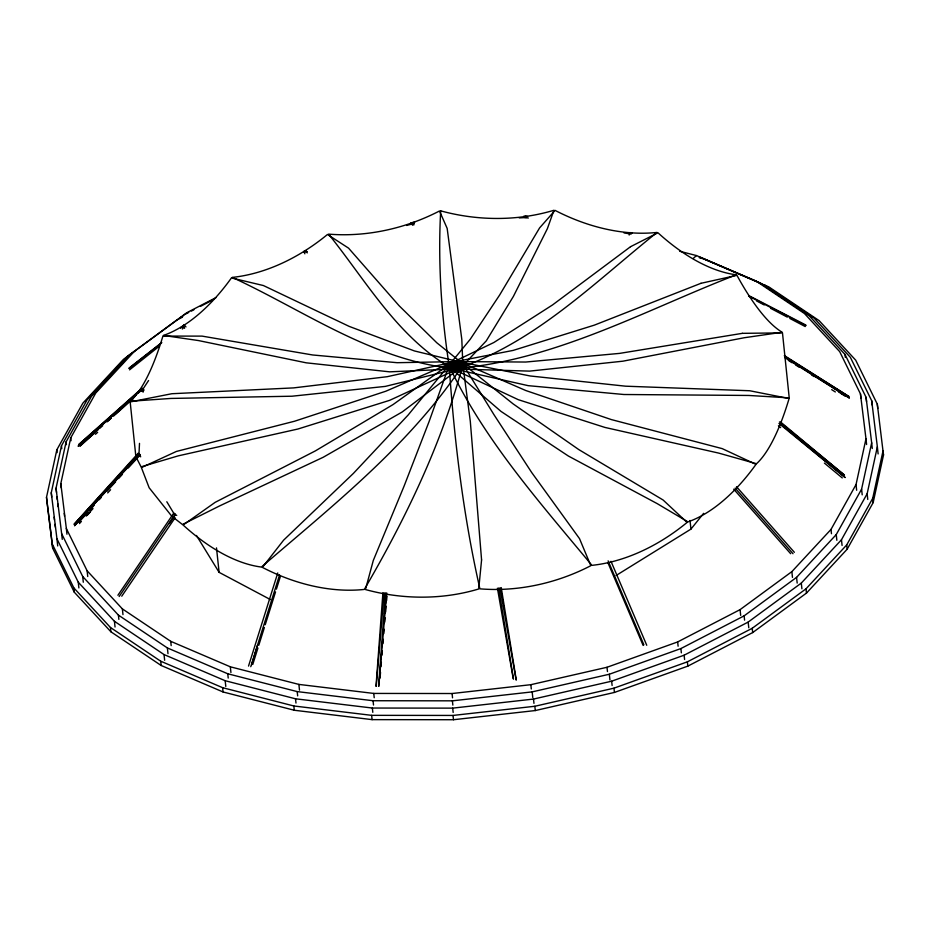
<?xml version="1.0" encoding="UTF-8"?>
<svg xmlns="http://www.w3.org/2000/svg" width="930" height="930" viewBox="0 0 930 930"><rect width="100%" height="100%" fill="white"/><g stroke="black" fill="none" stroke-linecap="round" stroke-linejoin="round"><path stroke-width="1.4" d="M138.942 454.933L139.5 443.366M376.011 686.235L382.916 592.747M378.568 686.328L385.473 592.852M376.232 686.201L384.148 592.77M378.789 686.34L386.706 592.898M380.045 678.133L380.533 672.39M381.021 666.636L381.381 662.323M381.998 655.139L382.358 650.826M382.962 643.641L383.334 639.329M383.823 633.574L384.183 629.261M384.799 622.077L385.16 617.764M385.648 612.01L386.136 606.255M386.624 600.513L386.985 596.2M383.637 623.96L383.904 621.089M384.578 613.905L384.846 611.033M385.52 603.849L385.915 599.536M46.5 497.318L52.243 543.969L73.842 587.923L110.461 627.506L160.692 661.195L222.619 687.688L293.845 705.975L371.64 715.344L453.015 715.437L534.843 706.265L613.974 688.165L687.375 661.835L752.219 628.285L806.019 588.818L846.707 544.933L872.712 498.329L883.047 450.783L883.5 455.072L873.165 502.607L847.16 549.212L806.473 593.096L752.684 632.574L687.84 666.124L614.439 692.443L535.296 710.555L453.48 719.727L372.105 719.634L294.299 710.253L223.072 691.978L161.157 665.485L110.914 631.796L74.295 592.212L52.696 548.258L46.953 501.607L46.5 497.318L56.835 449.783L82.84 403.178L123.527 359.294L177.316 319.815L182.408 317.188M51.731 497.027L51.266 492.749L61.473 445.796L87.153 399.772L127.329 356.434L186.721 312.747L216.016 297.588M56.498 492.458L56.044 488.169L66.111 441.82L91.466 396.378L131.142 353.586M61.264 487.878L60.81 483.588L70.75 437.832L95.79 392.972L134.943 350.738M60.81 483.588L66.344 528.484L87.129 570.799L122.376 608.894L170.725 641.316L230.326 666.81L298.879 684.41L373.755 693.431L452.085 693.524L530.844 684.689L607.011 667.275L677.656 641.933L740.071 609.638L791.849 571.648L831.013 529.414L856.042 484.553L865.981 438.797L860.459 393.901L839.662 351.587L804.415 313.491L756.067 281.069L696.465 255.564L679.679 251.263M56.044 488.169L61.636 533.646L82.7 576.507L118.401 615.102L167.377 647.943L227.757 673.773L297.205 691.595L373.058 700.732L452.399 700.836L532.169 691.885L609.324 674.238L680.9 648.559L744.116 615.858L796.568 577.367L836.244 534.587L861.599 489.145L871.666 442.796L866.074 397.308L845.01 354.458L809.309 315.863L760.322 283.011L699.953 257.18M51.266 492.749L56.939 538.807L78.271 582.215L114.437 621.298L164.04 654.569L225.188 680.725L295.519 698.79L372.349 708.044L452.701 708.137L533.506 699.069L611.649 681.202L684.131 655.197L748.173 622.077L801.3 583.087L841.476 539.76L867.155 493.737L877.35 446.784L871.689 400.725L850.357 357.318L814.192 318.223L764.588 284.964M251.646 664.671L257.447 645.455M248.531 666.078L277.756 572.95M250.763 666.694L279.558 574.938M252.774 664.473L257.924 648.036M258.784 645.292L264.376 627.494M265.236 624.751L275.547 591.887M276.408 589.143L280.279 576.821M629.157 235.046L629.982 232.57L632.214 233.209M137.954 393.378L141.209 390.507L141.744 388.984L143.732 390.553M78.236 446.016L141.441 389.728L141.965 388.228L143.952 389.821M141.511 391.298L148.579 380.521M182.373 329.034L183.954 326.628M117.912 595.27L173.678 513.255L175.479 514.116M119.156 596.514L174.921 514.499L173.678 513.255M121.76 596.2L175.107 517.743M169.306 523.567L174.98 515.278L166.819 501.747M616.067 575.507L690.944 529.112L703.638 513.337M79.038 522.149L87.687 512.407L83.712 516.638M89.606 510.233L93.453 505.908M108.833 488.576L110.751 486.413M74.156 524.136L138.082 453.41L140.093 454.631M74.528 525.578L138.465 454.863L138.082 453.41M79.445 523.59L81.387 521.439M86.223 516.08L93.012 508.582M74.214 524.229L138.303 454.131L140.314 455.328M74.598 525.706L138.686 455.607L138.303 454.131M89.513 510.291L94.349 505.002M99.196 499.724L101.126 497.608M106.938 491.261L115.646 481.752M118.54 478.578L122.411 474.347M128.224 467.999L138.872 456.374M87.281 515.22L90.198 512.035M107.682 492.923L110.589 489.738M180.606 328.092L184.221 324.977L185.965 326.93M80.027 446.156L98.22 429.672M107.857 420.941L111.065 418.023M115.343 414.141L119.621 410.27M78.759 444.528L141.965 388.228M80.073 445.796L94.081 433.368M99.475 428.579L102.707 425.719M107.02 421.895L111.333 418.07M113.483 416.152L132.885 398.947M78.794 444.598L141.744 388.984M78.271 446.121L135.792 395.297M95.453 434.275L97.627 432.357M693.199 258.447L696.465 255.564M129.549 369.861L159.018 346.448M129.177 367.989L161.762 342.531M180.85 327.616L184.221 324.977M128.933 368.478L161.506 343.019M183.594 315.096L188.755 312.434M191.336 311.097L193.917 309.76M200.369 306.423L211.982 300.413M180.455 317.456L183.012 316.13M304.284 252.367L307.086 251.623M406.631 225.455L413.641 223.607M410.758 222.921L413.339 222.503L413.792 225.048M414.641 222.293L412.048 222.689L412.467 225.234M411.223 223.921L414.094 223.758M519.219 217.911L526.415 217.515M523.637 216.272L526.194 216.376M524.927 216.295L527.496 216.434M524.055 217.341L528.333 218.015M624.053 232.942L631.191 234.058M449.899 364.072L462.303 366.757C441.029 445.319 405.236 519.347 364.327 589.434A174.224 123.771 39.3 0 1 262.388 567.393L283.592 540.179L353.377 473.428L408.084 415.082L470.243 339.264L499.643 295.019L539.586 227.931L555.071 210.389A174.224 123.771 39.3 0 0 657.022 232.442C595.502 281.72 537.749 339.834 462.14 366.955L449.748 364.269M699.221 257.715L703.44 258.796M704.766 259.365L768.843 286.917L819.086 320.594L855.705 360.177L877.304 404.143L883.5 455.072M174.921 514.499L176.723 515.371M748.638 295.496L805.903 325.07M748.604 296.054L805.88 325.628M756.555 300.901L764.239 304.959M770.633 308.33L787.28 317.107M789.837 318.455L805.206 326.546M196.451 535.471L219.108 572.345L270.444 599.594M138.686 455.607L140.697 456.804M138.465 454.863L140.465 456.072M784.513 356.155L848.881 396.529M784.897 357.632L849.264 398.005M788.384 360.41L792.058 362.723M795.743 365.037L799.428 367.35M811.704 375.057L814.157 376.603M838.709 392.018L842.382 394.332M784.316 355.539L848.823 396.436M784.688 356.981L849.195 397.877M831.687 389.647L835.338 391.96M841.452 393.809L845.091 396.168M141.209 390.507L143.208 392.088M141.441 389.728L143.429 391.321M779.468 421.918L844.452 475.102L780.793 422.185M778.945 423.441L845.044 477.543M778.398 425.766L780.642 427.602M780.258 423.673L845.056 477.416M824.387 463.082L842.266 477.915M182.85 326.337L184.593 328.302M736.514 486.727L794.371 552.315M735.142 488.122L792.999 553.71M733.724 489.168L790.64 553.687M307.179 252.925L306.121 250.542L303.819 251.437L304.877 253.82M610.987 561.313L646.745 645.269M608.115 560.848L643.874 644.804M607.941 562.801L643.142 645.432M500.015 587.795L516.08 679.9M497.422 588.213L513.255 678.9M501.235 587.597L516.266 679.865M498.643 587.981L513.453 678.83M500.91 588.574L501.34 591.41M501.781 594.258L502.212 597.106M502.642 599.943L503.084 602.791M503.514 605.628L503.944 608.476M64.193 513.36L64.542 516.173M57.765 503.874L58.113 506.711M54.138 517.15L54.486 520.033M55.021 524.346L55.382 527.229M877.304 404.143L877.757 408.421M877.35 446.784L878.118 453.933M871.689 400.725L872.142 405.015M871.666 442.796L872.282 448.504M866.074 397.308L866.528 401.597M872.712 498.329L873.165 502.607M865.981 438.797L866.597 444.517M860.459 393.901L860.913 398.191M867.155 493.737L867.76 499.445M861.599 489.145L862.203 494.853M845.01 354.458L845.312 357.306M856.042 484.553L856.646 490.273M846.707 544.933L847.16 549.212M841.476 539.76L842.08 545.468M836.244 534.587L836.849 540.295M831.013 529.414L831.467 533.704M806.019 588.818L806.473 593.096M801.3 583.087L801.904 588.806M796.568 577.367L797.184 583.087M791.849 571.648L792.465 577.367M752.219 628.285L752.684 632.574M748.173 622.077L748.778 627.785M744.116 615.858L744.581 620.147M740.071 609.638L740.675 615.358M690.025 520.475L690.944 529.112M687.375 661.835L687.84 666.124M684.131 655.197L684.596 659.486M680.9 648.559L681.353 652.848M677.656 641.933L678.11 646.211M613.974 688.165L614.439 692.443M611.649 681.202L612.114 685.48M609.324 674.238L609.941 679.946M607.011 667.275L607.464 671.553M534.843 706.265L535.296 710.555M533.506 699.069L533.971 703.359M532.169 691.885L532.785 697.605M530.844 684.689L531.297 688.979M452.085 693.524L452.538 697.814M452.399 700.836L452.852 705.114M452.701 708.137L453.166 712.427M453.015 715.437L453.48 719.727M373.755 693.431L374.22 697.721M373.058 700.732L373.511 705.021M372.349 708.044L372.802 712.322M371.64 715.344L372.105 719.634M298.879 684.41L299.495 690.13M297.205 691.595L297.658 695.884M295.519 698.79L295.984 703.068M293.845 705.975L294.299 710.253M230.326 666.81L230.931 672.529M216.492 547.886L219.108 572.345M227.757 673.773L228.21 678.063M225.188 680.725L225.792 686.445M222.619 687.688L223.072 691.978M170.725 641.316L171.178 645.606M167.377 647.943L167.993 653.662M164.04 654.569L164.645 660.288M160.692 661.195L161.157 665.485M122.376 608.894L122.981 614.614M118.401 615.102L118.866 619.38M114.437 621.298L115.041 627.018M110.461 627.506L110.914 631.796M87.129 570.799L87.734 576.507M70.75 437.832L71.064 440.692M82.7 576.507L83.305 582.226M66.111 441.82L66.414 444.668M78.271 582.215L78.876 587.934M61.473 445.796L61.775 448.655M73.842 587.923L74.295 592.212M66.344 528.484L66.948 534.204M56.835 449.783L57.137 452.643M61.636 533.646L62.252 539.365M56.963 496.736L57.265 499.596M56.939 538.807L57.707 545.957M52.243 543.969L52.696 548.258M440.68 210.854C437.879 262.353 441.297 314.642 449.109 365.653L462.896 365.583L486.274 340.868L513.407 296.391L547.363 228.699L553.943 210.273A174.224 140.837 11.2 0 1 440.68 210.854M481.577 559.93L478.729 588.969A174.224 140.849 11.2 0 1 365.455 589.55L373.29 560.488L404.132 486.006L429.114 421.499L449.155 365.444L462.931 365.374L470.301 421.29L481.577 559.93M457.839 361.526L453.875 369.454L518.266 399.668L604.919 427.428L718.588 453.073L756.497 463.733A174.224 49.162 -84.3 0 0 789.093 398.551L749.754 390.751L625.541 386.183L530.112 375.964L457.839 361.526M458.176 361.561L454.212 369.489L385.287 386.403L291.997 396.215L170.899 398.435L130.316 401.272A174.224 49.162 -84.3 0 0 162.901 336.09L202.066 336.114L312.62 354.969L397.133 362.7L458.176 361.561M460.92 367.989C407.77 446.621 332.58 505.664 261.435 567.056A174.224 91.768 58.4 0 1 183.105 525.02L215.214 502.305L315.328 450.922L393.041 404.573L451.387 362.874L460.92 367.989M460.013 361.956L451.748 368.954L501.038 411.432L568.311 455.991L657.208 503.63L687.967 521.893A174.224 92.151 -70.4 0 0 755.974 464.384L722.226 448.632L611.347 419.581L525.764 390.519L460.013 361.956M460.303 362.061L452.026 369.059L389.635 371.837L306.191 362.816L198.427 340.554L163.436 335.451A174.224 92.151 -70.4 0 0 231.431 277.931L263.446 285.557L349.227 326.407L414.362 350.924L460.303 362.061M458.943 368.919L402.248 411.944L323.233 457.258L219.678 505.885L182.454 524.508L171.783 516.231L149.149 487.762L141.407 467.604L176.398 451.445L294.589 421.22L385.787 391.239L453.433 361.991L458.943 368.919M630.552 246.694L552.629 304.877L493.877 342.507L451.131 363.037L460.664 368.152C558.732 358.527 645.92 309.899 736.293 274.803A174.224 91.768 58.4 0 1 657.963 232.779L630.552 246.694M456.607 369.443L389.658 400.33L297.914 429.021L178.281 455.851L141.081 466.86L135.873 456.642L130.177 401.946L171.829 393.727L293.648 387.891L387.206 376.697L455.793 361.538L456.607 369.443M461.722 362.816L450.132 368.048C485.588 441.727 540.237 502.898 591.91 565.347A174.224 124.016 -51.3 0 0 687.107 522.428L663.102 500.003L578.751 449.562L513.197 403.946L461.722 362.816M461.908 362.979L450.329 368.199C370.291 358.678 303.668 310.434 232.291 277.396A174.224 124.016 -51.3 0 0 327.488 234.476L348.564 248.147L399.04 305.668L436.821 342.798L461.908 362.979M700.976 283.301L594.305 325.151L513.151 350.412L453.108 362.096L458.618 369.024L529.612 371.117L622.949 361.177L744.244 337.741L782.211 332.254A174.224 48.697 72.2 0 1 736.944 275.327L700.976 283.301M462.733 364.002L449.237 366.827C454.375 441.366 463.373 515.918 479.903 588.841A174.224 140.93 -23.1 0 0 590.829 565.696L579.529 538.656L531.681 472.498L493.935 414.641L462.733 364.002M462.815 364.2L449.318 367.013C396.808 335.614 365.92 280.697 328.581 234.128A174.224 140.93 -23.1 0 0 439.495 210.982L447.167 228.408L461.803 339.311L462.815 364.2M742.373 333.335L619.624 353.388L525.741 362.037L455.433 361.572L456.258 369.477L528.194 385.659L623.89 394.506L748.813 395.459L789.221 397.877L782.479 332.894L742.373 333.335"/></g></svg>
